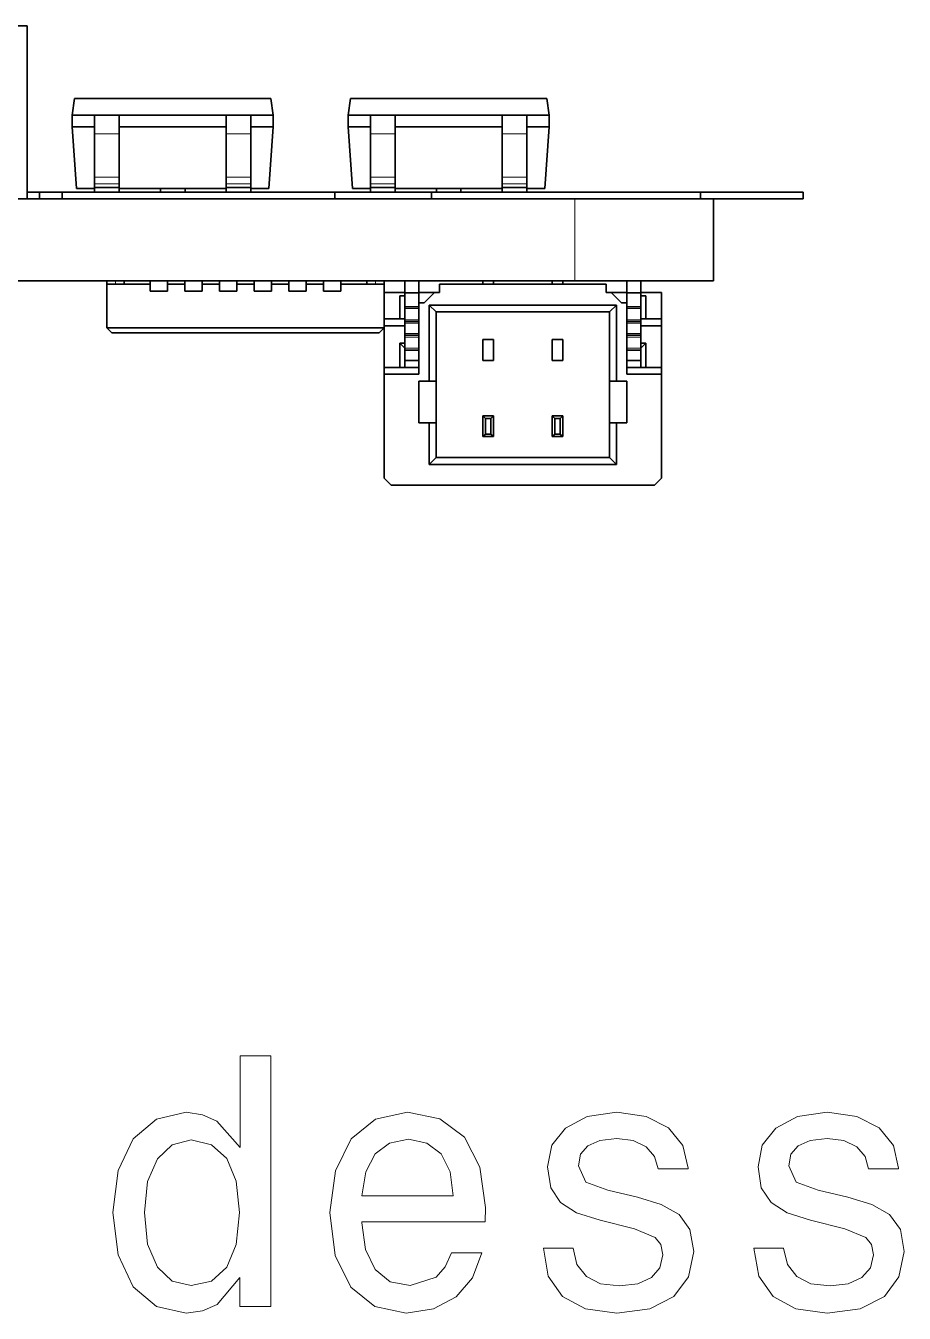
# Model space of a CAD drawing. Extents: x 487 to 800, y 314 to 605.
# Drawn here: x 600.8 to 613.47, y 449.32 to 467.91 of the extents above; entities that cross this region are included whole.
import ezdxf

# ---------------------------------------------------------------- set-up
doc = ezdxf.new("R2010")
doc.units = 0

msp = doc.modelspace()

# ---------------------------------------------------------------- linework, layer by layer
at = {"color": 7, "lineweight": 35, "ltscale": 0.4}
msp.add_line((584.817, 467.908), (600.817, 467.908), dxfattribs=at)
at = {"color": 7, "lineweight": 35, "ltscale": 0.0625}
for p, q in [((600.817, 467.908), (600.817, 465.408)), ((609.217, 463.777), (606.717, 463.777)), ((606.717, 461.677), (609.217, 461.677))]:
    msp.add_line(p, q, dxfattribs=at)
at = {"color": 7, "lineweight": 35, "ltscale": 0.006059}
for p, q in [((601.501, 466.858), (601.467, 466.618)), ((604.333, 466.858), (604.367, 466.618)), ((605.481, 466.858), (605.447, 466.618)), ((608.313, 466.858), (608.347, 466.618))]:
    msp.add_line(p, q, dxfattribs=at)
at = {"color": 7, "lineweight": 35, "ltscale": 0.070815}
for p, q in [((601.501, 466.858), (604.333, 466.858)), ((605.481, 466.858), (608.313, 466.858))]:
    msp.add_line(p, q, dxfattribs=at)
at = {"color": 7, "lineweight": 35, "ltscale": 0.00425}
for p, q in [((601.467, 466.618), (601.467, 466.448)), ((604.367, 466.618), (604.367, 466.448)), ((605.447, 466.618), (605.447, 466.448)), ((608.347, 466.618), (608.347, 466.448))]:
    msp.add_line(p, q, dxfattribs=at)
at = {"color": 7, "lineweight": 35, "ltscale": 0.008063}
for p, q in [((601.467, 466.618), (601.789, 466.618)), ((601.467, 466.448), (601.789, 466.448)), ((604.044, 466.618), (604.367, 466.618)), ((604.044, 466.448), (604.367, 466.448)), ((605.447, 466.618), (605.769, 466.618)), ((605.447, 466.448), (605.769, 466.448))]:
    msp.add_line(p, q, dxfattribs=at)
at = {"color": 7, "lineweight": 35, "ltscale": 0.022305}
for p, q in [((601.529, 465.558), (601.467, 466.448)), ((604.305, 465.558), (604.367, 466.448)), ((605.509, 465.558), (605.447, 466.448)), ((608.285, 465.558), (608.347, 466.448))]:
    msp.add_line(p, q, dxfattribs=at)
at = {"color": 7, "lineweight": 35, "ltscale": 0.008876}
for p, q in [((601.789, 466.618), (602.144, 466.618)), ((607.669, 466.618), (608.024, 466.618)), ((601.789, 465.572), (602.144, 465.572)), ((607.669, 465.572), (608.024, 465.572))]:
    msp.add_line(p, q, dxfattribs=at)
at = {"color": 7, "lineweight": 35, "ltscale": 0.00675}
for p, q in [((601.789, 466.348), (601.789, 466.618)), ((602.144, 466.348), (602.144, 466.618)), ((603.689, 466.348), (603.689, 466.618)), ((604.044, 466.618), (604.044, 466.348)), ((605.769, 466.348), (605.769, 466.618)), ((606.124, 466.348), (606.124, 466.618)), ((607.669, 466.348), (607.669, 466.618)), ((608.024, 466.618), (608.024, 466.348))]:
    msp.add_line(p, q, dxfattribs=at)
at = {"color": 7, "lineweight": 35, "ltscale": 0.038625}
for p, q in [((602.144, 466.618), (603.689, 466.618)), ((602.144, 466.448), (603.689, 466.448)), ((606.124, 466.618), (607.669, 466.618)), ((606.124, 466.448), (607.669, 466.448)), ((603.689, 465.558), (602.144, 465.558)), ((607.669, 465.558), (606.124, 465.558))]:
    msp.add_line(p, q, dxfattribs=at)
at = {"color": 7, "lineweight": 35, "ltscale": 0.008875}
for p, q in [((603.689, 466.618), (604.044, 466.618)), ((605.769, 466.618), (606.124, 466.618)), ((603.689, 465.572), (604.044, 465.572)), ((605.769, 465.572), (606.124, 465.572))]:
    msp.add_line(p, q, dxfattribs=at)
at = {"color": 7, "lineweight": 35, "ltscale": 0.008061}
for p, q in [((608.024, 466.618), (608.347, 466.618)), ((608.024, 466.448), (608.347, 466.448))]:
    msp.add_line(p, q, dxfattribs=at)
at = {"color": 7, "lineweight": 13, "ltscale": 0.008876}
for p, q in [((601.789, 466.348), (602.144, 466.348)), ((607.669, 466.348), (608.024, 466.348)), ((601.789, 465.724), (602.144, 465.724)), ((607.669, 465.724), (608.024, 465.724)), ((601.789, 465.627), (602.144, 465.627)), ((607.669, 465.627), (608.024, 465.627))]:
    msp.add_line(p, q, dxfattribs=at)
at = {"color": 7, "lineweight": 35, "ltscale": 0.015601}
for p, q in [((601.789, 466.348), (601.789, 465.724)), ((602.144, 466.348), (602.144, 465.724)), ((603.689, 466.348), (603.689, 465.724)), ((604.044, 466.348), (604.044, 465.724)), ((605.769, 466.348), (605.769, 465.724)), ((606.124, 466.348), (606.124, 465.724)), ((607.669, 466.348), (607.669, 465.724)), ((608.024, 466.348), (608.024, 465.724))]:
    msp.add_line(p, q, dxfattribs=at)
at = {"color": 7, "lineweight": 13, "ltscale": 0.008875}
for p, q in [((603.689, 466.348), (604.044, 466.348)), ((605.769, 466.348), (606.124, 466.348)), ((603.689, 465.724), (604.044, 465.724)), ((605.769, 465.724), (606.124, 465.724)), ((603.689, 465.627), (604.044, 465.627)), ((605.769, 465.627), (606.124, 465.627))]:
    msp.add_line(p, q, dxfattribs=at)
at = {"color": 7, "lineweight": 35, "ltscale": 0.002415}
for p, q in [((601.789, 465.724), (601.789, 465.627)), ((602.144, 465.724), (602.144, 465.627)), ((603.689, 465.724), (603.689, 465.627)), ((604.044, 465.724), (604.044, 465.627)), ((605.769, 465.724), (605.769, 465.627)), ((606.124, 465.724), (606.124, 465.627)), ((607.669, 465.724), (607.669, 465.627)), ((608.024, 465.724), (608.024, 465.627))]:
    msp.add_line(p, q, dxfattribs=at)
at = {"color": 7, "lineweight": 35, "ltscale": 0.00446}
msp.add_line((600.817, 465.508), (600.995, 465.508), dxfattribs=at)
at = {"color": 7, "lineweight": 35, "ltscale": 0.0025}
for p, q in [((600.995, 465.508), (600.995, 465.408)), ((601.323, 465.508), (601.323, 465.408)), ((605.255, 465.508), (605.255, 465.408)), ((606.647, 465.508), (606.647, 465.408)), ((610.53, 465.508), (610.53, 465.408)), ((612.01, 465.508), (612.01, 465.408)), ((609.667, 463.577), (609.667, 463.677)), ((609.967, 463.677), (609.967, 463.577)), ((606.267, 462.977), (606.267, 463.077)), ((609.467, 462.977), (609.467, 463.077)), ((609.667, 462.977), (609.667, 463.077))]:
    msp.add_line(p, q, dxfattribs=at)
at = {"color": 7, "lineweight": 35, "ltscale": 0.008202}
msp.add_line((600.995, 465.508), (601.323, 465.508), dxfattribs=at)
at = {"color": 7, "lineweight": 35, "ltscale": 0.0983}
msp.add_line((601.323, 465.508), (605.255, 465.508), dxfattribs=at)
at = {"color": 7, "lineweight": 35, "ltscale": 0.006506}
for p, q in [((601.789, 465.558), (601.529, 465.558)), ((604.305, 465.558), (604.044, 465.558)), ((608.285, 465.558), (608.024, 465.558))]:
    msp.add_line(p, q, dxfattribs=at)
at = {"color": 7, "lineweight": 35, "ltscale": 0.001379}
for p, q in [((601.789, 465.627), (601.789, 465.572)), ((602.144, 465.627), (602.144, 465.572)), ((603.689, 465.627), (603.689, 465.572)), ((604.044, 465.627), (604.044, 465.572)), ((605.769, 465.627), (605.769, 465.572)), ((606.124, 465.627), (606.124, 465.572)), ((607.669, 465.627), (607.669, 465.572)), ((608.024, 465.627), (608.024, 465.572))]:
    msp.add_line(p, q, dxfattribs=at)
at = {"color": 7, "lineweight": 35, "ltscale": 0.001605}
for p, q in [((601.789, 465.572), (601.789, 465.508)), ((602.144, 465.572), (602.144, 465.508)), ((603.689, 465.572), (603.689, 465.508)), ((604.044, 465.572), (604.044, 465.508)), ((605.769, 465.572), (605.769, 465.508)), ((606.124, 465.572), (606.124, 465.508)), ((607.669, 465.572), (607.669, 465.508)), ((608.024, 465.572), (608.024, 465.508))]:
    msp.add_line(p, q, dxfattribs=at)
at = {"color": 7, "lineweight": 35, "ltscale": 0.001244}
for p, q in [((602.739, 465.557), (602.739, 465.508)), ((603.094, 465.557), (603.094, 465.508)), ((606.719, 465.557), (606.719, 465.508)), ((607.074, 465.557), (607.074, 465.508))]:
    msp.add_line(p, q, dxfattribs=at)
at = {"color": 7, "lineweight": 35, "ltscale": 0.035001}
msp.add_line((605.247, 465.508), (606.647, 465.508), dxfattribs=at)
at = {"color": 7, "lineweight": 35, "ltscale": 0.006508}
msp.add_line((605.769, 465.558), (605.509, 465.558), dxfattribs=at)
at = {"color": 7, "lineweight": 35, "ltscale": 0.097087}
msp.add_line((606.647, 465.508), (610.53, 465.508), dxfattribs=at)
at = {"color": 7, "lineweight": 35, "ltscale": 0.037}
msp.add_line((610.53, 465.508), (612.01, 465.508), dxfattribs=at)
at = {"color": 7, "lineweight": 35}
for p, q in [((579.717, 465.408), (608.717, 465.408)), ((579.717, 464.228), (608.717, 464.228))]:
    msp.add_line(p, q, dxfattribs=at)
at = {"color": 7, "lineweight": 13, "ltscale": 0.0295}
msp.add_line((608.717, 465.408), (608.717, 464.228), dxfattribs=at)
at = {"color": 7, "lineweight": 35, "ltscale": 0.050002}
for p, q in [((610.717, 465.408), (608.717, 465.408)), ((610.717, 464.228), (608.717, 464.228))]:
    msp.add_line(p, q, dxfattribs=at)
at = {"color": 7, "lineweight": 35, "ltscale": 0.0295}
msp.add_line((610.717, 465.408), (610.717, 464.228), dxfattribs=at)
at = {"color": 7, "lineweight": 35, "ltscale": 0.032338}
msp.add_line((612.01, 465.408), (610.717, 465.408), dxfattribs=at)
at = {"color": 7, "lineweight": 35, "ltscale": 0.00375}
for p, q in [((601.966, 464.227), (601.966, 464.077)), ((602.592, 464.227), (602.592, 464.077)), ((602.842, 464.227), (602.842, 464.077)), ((603.092, 464.227), (603.092, 464.077)), ((603.342, 464.227), (603.342, 464.077)), ((603.592, 464.227), (603.592, 464.077)), ((603.842, 464.227), (603.842, 464.077)), ((604.092, 464.227), (604.092, 464.077)), ((604.342, 464.227), (604.342, 464.077)), ((604.592, 464.227), (604.592, 464.077)), ((604.842, 464.227), (604.842, 464.077)), ((605.092, 464.227), (605.092, 464.077)), ((605.342, 464.227), (605.342, 464.077)), ((605.968, 464.227), (605.968, 464.077)), ((606.267, 463.465), (606.267, 463.615)), ((609.467, 463.465), (609.467, 463.615)), ((609.667, 463.465), (609.667, 463.615)), ((606.267, 463.227), (606.267, 463.077)), ((606.467, 463.227), (606.467, 463.077)), ((609.467, 463.227), (609.467, 463.077)), ((609.667, 463.227), (609.667, 463.077))]:
    msp.add_line(p, q, dxfattribs=at)
at = {"color": 7, "lineweight": 35, "ltscale": 0.003125}
for p, q in [((601.967, 464.227), (602.092, 464.227)), ((602.092, 464.227), (602.217, 464.227)), ((605.717, 464.227), (605.842, 464.227)), ((605.842, 464.227), (605.967, 464.227)), ((601.967, 464.177), (602.092, 464.177)), ((602.217, 464.177), (602.092, 464.177)), ((605.842, 464.177), (605.717, 464.177)), ((605.842, 464.177), (605.967, 464.177))]:
    msp.add_line(p, q, dxfattribs=at)
at = {"color": 7, "lineweight": 13, "ltscale": 0.00125}
for p, q in [((602.092, 464.177), (602.092, 464.227)), ((605.842, 464.177), (605.842, 464.227))]:
    msp.add_line(p, q, dxfattribs=at)
at = {"color": 7, "lineweight": 35, "ltscale": 0.00125}
for p, q in [((602.217, 464.177), (602.217, 464.227)), ((602.217, 464.177), (602.217, 464.227)), ((602.217, 464.177), (602.217, 464.227)), ((602.217, 464.177), (602.217, 464.227)), ((602.217, 464.177), (602.217, 464.227)), ((602.217, 464.177), (602.217, 464.227)), ((605.717, 464.177), (605.717, 464.227)), ((607.392, 464.177), (607.392, 464.227)), ((607.542, 464.177), (607.542, 464.227)), ((608.392, 464.177), (608.392, 464.227)), ((608.542, 464.177), (608.542, 464.227))]:
    msp.add_line(p, q, dxfattribs=at)
at = {"color": 7, "lineweight": 35, "ltscale": 0.00625}
for p, q in [((602.592, 464.227), (602.842, 464.227)), ((602.842, 464.227), (603.092, 464.227)), ((603.092, 464.227), (603.342, 464.227)), ((603.342, 464.227), (603.592, 464.227)), ((603.592, 464.227), (603.842, 464.227)), ((603.842, 464.227), (604.092, 464.227)), ((604.092, 464.227), (604.342, 464.227)), ((604.342, 464.227), (604.592, 464.227)), ((604.592, 464.227), (604.842, 464.227)), ((604.842, 464.227), (605.092, 464.227)), ((605.092, 464.227), (605.342, 464.227)), ((602.592, 464.077), (602.842, 464.077)), ((602.842, 464.177), (603.092, 464.177)), ((603.092, 464.077), (603.342, 464.077)), ((603.342, 464.177), (603.592, 464.177)), ((603.592, 464.077), (603.842, 464.077)), ((603.842, 464.177), (604.092, 464.177)), ((604.092, 464.077), (604.342, 464.077)), ((604.342, 464.177), (604.592, 464.177)), ((604.592, 464.077), (604.842, 464.077)), ((604.842, 464.177), (605.092, 464.177)), ((605.092, 464.077), (605.342, 464.077)), ((609.667, 463.327), (609.667, 463.577))]:
    msp.add_line(p, q, dxfattribs=at)
at = {"color": 7, "lineweight": 35, "ltscale": 0.004375}
for p, q in [((606.267, 464.052), (606.267, 464.227)), ((606.467, 464.052), (606.467, 464.227)), ((609.467, 464.052), (609.467, 464.227)), ((609.667, 464.052), (609.667, 464.227))]:
    msp.add_line(p, q, dxfattribs=at)
at = {"color": 7, "lineweight": 35, "ltscale": 0.004999}
for p, q in [((606.267, 464.227), (606.467, 464.227)), ((606.267, 464.052), (606.467, 464.052)), ((606.267, 463.852), (606.467, 463.852)), ((606.267, 463.64), (606.467, 463.64)), ((606.267, 463.44), (606.467, 463.44)), ((606.267, 463.227), (606.467, 463.227)), ((606.267, 463.077), (606.467, 463.077)), ((606.267, 462.977), (606.467, 462.977))]:
    msp.add_line(p, q, dxfattribs=at)
at = {"color": 7, "lineweight": 35, "ltscale": 0.003749}
for p, q in [((607.542, 464.227), (607.392, 464.227)), ((608.542, 464.227), (608.392, 464.227)), ((607.542, 463.377), (607.392, 463.377)), ((607.542, 463.377), (607.392, 463.377)), ((608.542, 463.377), (608.392, 463.377)), ((608.542, 463.377), (608.392, 463.377)), ((607.392, 463.077), (607.542, 463.077)), ((607.392, 463.077), (607.542, 463.077)), ((608.392, 463.077), (608.542, 463.077)), ((608.392, 463.077), (608.542, 463.077)), ((609.317, 462.777), (609.467, 462.777)), ((607.392, 462.277), (607.542, 462.277)), ((608.392, 462.277), (608.542, 462.277)), ((609.467, 462.177), (609.317, 462.177)), ((607.542, 461.977), (607.392, 461.977)), ((607.392, 461.977), (607.542, 461.977)), ((608.542, 461.977), (608.392, 461.977)), ((608.392, 461.977), (608.542, 461.977))]:
    msp.add_line(p, q, dxfattribs=at)
at = {"color": 7, "lineweight": 35, "ltscale": 0.005}
for p, q in [((609.667, 464.227), (609.467, 464.227)), ((606.267, 464.052), (606.267, 463.852)), ((606.467, 464.052), (606.467, 463.852)), ((609.467, 464.052), (609.467, 463.852)), ((609.667, 464.052), (609.467, 464.052)), ((609.667, 464.052), (609.667, 463.852)), ((609.667, 463.852), (609.467, 463.852)), ((609.667, 463.64), (609.467, 463.64)), ((609.667, 463.44), (609.467, 463.44)), ((609.667, 463.227), (609.467, 463.227)), ((609.667, 463.077), (609.467, 463.077)), ((609.667, 462.977), (609.467, 462.977))]:
    msp.add_line(p, q, dxfattribs=at)
at = {"color": 7, "lineweight": 35, "ltscale": 0.015625}
msp.add_line((601.967, 464.177), (602.592, 464.177), dxfattribs=at)
at = {"color": 7, "lineweight": 35, "ltscale": 0.01575}
for p, q in [((601.967, 464.177), (601.967, 463.547)), ((605.965, 464.177), (605.965, 463.547))]:
    msp.add_line(p, q, dxfattribs=at)
at = {"color": 7, "lineweight": 35, "ltscale": 0.015576}
msp.add_line((605.342, 464.177), (605.965, 464.177), dxfattribs=at)
at = {"color": 7, "lineweight": 35, "ltscale": 0.002502}
msp.add_line((605.967, 464.177), (605.967, 464.077), dxfattribs=at)
at = {"color": 7, "lineweight": 35, "ltscale": 0.007501}
for p, q in [((606.267, 464.057), (605.967, 464.057)), ((605.967, 463.677), (606.267, 463.677)), ((606.267, 463.577), (605.967, 463.577))]:
    msp.add_line(p, q, dxfattribs=at)
at = {"color": 7, "lineweight": 35, "ltscale": 0.005626}
msp.add_line((606.692, 464.057), (606.467, 464.057), dxfattribs=at)
at = {"color": 7, "lineweight": 35, "ltscale": 0.005304}
for p, q in [((606.542, 463.907), (606.692, 464.057)), ((609.242, 464.057), (609.392, 463.907))]:
    msp.add_line(p, q, dxfattribs=at)
at = {"color": 7, "lineweight": 35, "ltscale": 0.001875}
for p, q in [((606.767, 464.057), (606.692, 464.057)), ((609.167, 464.057), (609.242, 464.057)), ((606.267, 464.007), (606.192, 464.007)), ((606.467, 463.907), (606.542, 463.907)), ((609.742, 464.007), (609.667, 464.007)), ((606.267, 463.327), (606.192, 463.327)), ((609.667, 463.252), (609.667, 463.327)), ((609.742, 463.327), (609.667, 463.327))]:
    msp.add_line(p, q, dxfattribs=at)
at = {"color": 7, "lineweight": 35, "ltscale": 0.059999}
msp.add_line((606.767, 464.177), (609.167, 464.177), dxfattribs=at)
at = {"color": 7, "lineweight": 35, "ltscale": 0.003}
for p, q in [((606.767, 464.057), (606.767, 464.177)), ((609.167, 464.057), (609.167, 464.177))]:
    msp.add_line(p, q, dxfattribs=at)
at = {"color": 7, "lineweight": 35, "ltscale": 0.005624}
msp.add_line((609.242, 464.057), (609.467, 464.057), dxfattribs=at)
at = {"color": 7, "lineweight": 35, "ltscale": 0.0075}
for p, q in [((609.667, 464.057), (609.967, 464.057)), ((609.667, 463.677), (609.967, 463.677)), ((609.967, 463.577), (609.667, 463.577)), ((607.392, 463.377), (607.392, 463.077)), ((607.392, 463.377), (607.392, 463.077)), ((607.542, 463.077), (607.542, 463.377)), ((607.542, 463.077), (607.542, 463.377)), ((608.392, 463.377), (608.392, 463.077)), ((608.392, 463.377), (608.392, 463.077)), ((608.542, 463.077), (608.542, 463.377)), ((608.542, 463.077), (608.542, 463.377)), ((607.392, 461.977), (607.392, 462.277)), ((607.542, 462.277), (607.542, 461.977)), ((607.542, 461.977), (607.542, 462.277)), ((608.392, 461.977), (608.392, 462.277)), ((608.542, 462.277), (608.542, 461.977)), ((608.542, 461.977), (608.542, 462.277))]:
    msp.add_line(p, q, dxfattribs=at)
at = {"color": 7, "lineweight": 35, "ltscale": 0.0095}
msp.add_line((609.967, 464.057), (609.967, 463.677), dxfattribs=at)
at = {"color": 7, "lineweight": 35, "ltscale": 0.00825}
for p, q in [((606.192, 464.007), (606.192, 463.677)), ((609.667, 464.007), (609.667, 463.677)), ((609.742, 463.677), (609.742, 464.007))]:
    msp.add_line(p, q, dxfattribs=at)
at = {"color": 7, "lineweight": 35, "ltscale": 0.000624847}
for p, q in [((606.267, 463.852), (606.267, 463.827)), ((609.467, 463.852), (609.467, 463.827)), ((609.667, 463.852), (609.667, 463.827)), ((606.267, 463.665), (606.267, 463.64)), ((609.467, 463.665), (609.467, 463.64)), ((609.667, 463.665), (609.667, 463.64)), ((606.267, 463.615), (606.267, 463.64)), ((606.267, 463.465), (606.267, 463.44)), ((609.467, 463.615), (609.467, 463.64)), ((609.467, 463.465), (609.467, 463.44)), ((609.667, 463.615), (609.667, 463.64)), ((609.667, 463.465), (609.667, 463.44))]:
    msp.add_line(p, q, dxfattribs=at)
at = {"color": 7, "lineweight": 35, "ltscale": 0.02575}
for p, q in [((606.467, 462.877), (606.467, 463.907)), ((609.467, 462.877), (609.467, 463.907))]:
    msp.add_line(p, q, dxfattribs=at)
at = {"color": 7, "lineweight": 35, "ltscale": 0.0275}
for p, q in [((606.617, 462.777), (606.617, 463.877)), ((609.317, 463.877), (609.317, 462.777))]:
    msp.add_line(p, q, dxfattribs=at)
at = {"color": 7, "lineweight": 35, "ltscale": 0.0675}
for p, q in [((606.617, 463.877), (609.317, 463.877)), ((609.317, 461.577), (606.617, 461.577))]:
    msp.add_line(p, q, dxfattribs=at)
at = {"color": 7, "lineweight": 35, "ltscale": 0.003535}
for p, q in [((606.717, 463.777), (606.617, 463.877)), ((606.617, 461.577), (606.717, 461.677)), ((609.867, 461.277), (609.967, 461.377))]:
    msp.add_line(p, q, dxfattribs=at)
at = {"color": 7, "lineweight": 35, "ltscale": 0.003536}
for p, q in [((609.217, 463.777), (609.317, 463.877)), ((609.317, 461.577), (609.217, 461.677)), ((605.967, 461.377), (606.067, 461.277))]:
    msp.add_line(p, q, dxfattribs=at)
at = {"color": 7, "lineweight": 35, "ltscale": 0.001874}
msp.add_line((609.392, 463.907), (609.467, 463.907), dxfattribs=at)
at = {"color": 7, "lineweight": 35, "ltscale": 0.004063}
for p, q in [((606.267, 463.665), (606.267, 463.827)), ((609.467, 463.665), (609.467, 463.827)), ((609.667, 463.665), (609.667, 463.827))]:
    msp.add_line(p, q, dxfattribs=at)
at = {"color": 7, "lineweight": 13, "ltscale": 0.004999}
for p, q in [((606.267, 463.827), (606.467, 463.827)), ((606.267, 463.665), (606.467, 463.665)), ((606.267, 463.615), (606.467, 463.615)), ((606.267, 463.465), (606.467, 463.465)), ((606.267, 463.415), (606.467, 463.415)), ((606.267, 463.252), (606.467, 463.252))]:
    msp.add_line(p, q, dxfattribs=at)
at = {"color": 7, "lineweight": 35, "ltscale": 0.025}
for p, q in [((606.717, 463.777), (606.717, 462.777)), ((609.217, 462.777), (609.217, 463.777))]:
    msp.add_line(p, q, dxfattribs=at)
at = {"color": 7, "lineweight": 13, "ltscale": 0.005}
for p, q in [((609.667, 463.827), (609.467, 463.827)), ((609.667, 463.665), (609.467, 463.665)), ((609.667, 463.615), (609.467, 463.615)), ((609.667, 463.465), (609.467, 463.465)), ((609.667, 463.415), (609.467, 463.415)), ((609.667, 463.252), (609.467, 463.252))]:
    msp.add_line(p, q, dxfattribs=at)
at = {"color": 7, "lineweight": 35, "ltscale": 0.099951}
msp.add_line((605.965, 463.547), (601.967, 463.547), dxfattribs=at)
at = {"color": 7, "lineweight": 35, "ltscale": 0.002475}
for p, q in [((602.037, 463.477), (601.967, 463.547)), ((605.895, 463.477), (605.965, 463.547))]:
    msp.add_line(p, q, dxfattribs=at)
at = {"color": 7, "lineweight": 35, "ltscale": 0.096451}
msp.add_line((602.037, 463.477), (605.895, 463.477), dxfattribs=at)
at = {"color": 7, "lineweight": 35, "ltscale": 0.01425}
msp.add_line((605.967, 463.547), (605.967, 462.977), dxfattribs=at)
at = {"color": 7, "lineweight": 35, "ltscale": 0.015}
for p, q in [((609.967, 463.577), (609.967, 462.977)), ((606.467, 462.177), (606.467, 462.777)), ((606.717, 462.177), (606.717, 462.777)), ((609.217, 462.777), (609.217, 462.177)), ((609.467, 462.777), (609.467, 462.177)), ((606.617, 461.577), (606.617, 462.177)), ((609.317, 462.177), (609.317, 461.577))]:
    msp.add_line(p, q, dxfattribs=at)
at = {"color": 7, "lineweight": 35, "ltscale": 0.00875}
for p, q in [((606.192, 463.327), (606.192, 462.977)), ((609.742, 462.977), (609.742, 463.327))]:
    msp.add_line(p, q, dxfattribs=at)
at = {"color": 7, "lineweight": 35, "ltscale": 0.002652}
for p, q in [((606.192, 463.327), (606.267, 463.252)), ((609.667, 463.252), (609.742, 463.327))]:
    msp.add_line(p, q, dxfattribs=at)
at = {"color": 7, "lineweight": 35, "ltscale": 0.00062561}
for p, q in [((606.267, 463.415), (606.267, 463.44)), ((609.467, 463.415), (609.467, 463.44)), ((609.667, 463.415), (609.667, 463.44)), ((606.267, 463.252), (606.267, 463.227)), ((609.467, 463.252), (609.467, 463.227)), ((609.667, 463.252), (609.667, 463.227))]:
    msp.add_line(p, q, dxfattribs=at)
at = {"color": 7, "lineweight": 35, "ltscale": 0.004062}
for p, q in [((606.267, 463.252), (606.267, 463.415)), ((609.467, 463.252), (609.467, 463.415)), ((609.667, 463.252), (609.667, 463.415))]:
    msp.add_line(p, q, dxfattribs=at)
at = {"color": 7, "lineweight": 35, "ltscale": 0.006876}
msp.add_line((609.667, 463.252), (609.667, 462.977), dxfattribs=at)
at = {"color": 7, "lineweight": 35, "ltscale": 0.002499}
for p, q in [((605.967, 462.877), (605.967, 462.977)), ((609.967, 462.977), (609.967, 462.877)), ((606.717, 462.777), (606.617, 462.777)), ((606.617, 462.177), (606.717, 462.177))]:
    msp.add_line(p, q, dxfattribs=at)
at = {"color": 7, "lineweight": 35, "ltscale": 0.0125}
for p, q in [((605.967, 462.977), (606.467, 462.977)), ((609.467, 462.977), (609.967, 462.977)), ((606.467, 462.877), (605.967, 462.877)), ((609.967, 462.877), (609.467, 462.877)), ((606.717, 462.177), (606.717, 461.677)), ((609.217, 461.677), (609.217, 462.177))]:
    msp.add_line(p, q, dxfattribs=at)
at = {"color": 7, "lineweight": 35, "ltscale": 0.0375}
for p, q in [((605.967, 461.377), (605.967, 462.877)), ((609.967, 461.377), (609.967, 462.877))]:
    msp.add_line(p, q, dxfattribs=at)
at = {"color": 7, "lineweight": 35, "ltscale": 0.003751}
for p, q in [((606.467, 462.777), (606.617, 462.777)), ((606.617, 462.177), (606.467, 462.177))]:
    msp.add_line(p, q, dxfattribs=at)
at = {"color": 7, "lineweight": 35, "ltscale": 0.002501}
for p, q in [((609.317, 462.777), (609.217, 462.777)), ((609.217, 462.177), (609.317, 462.177))]:
    msp.add_line(p, q, dxfattribs=at)
at = {"color": 7, "lineweight": 35, "ltscale": 0.001287}
for p, q in [((607.392, 462.277), (607.428, 462.241)), ((607.506, 462.241), (607.542, 462.277)), ((608.392, 462.277), (608.428, 462.241)), ((608.506, 462.241), (608.542, 462.277)), ((607.392, 461.977), (607.428, 462.013)), ((607.506, 462.013), (607.542, 461.977)), ((608.392, 461.977), (608.428, 462.013)), ((608.506, 462.013), (608.542, 461.977))]:
    msp.add_line(p, q, dxfattribs=at)
at = {"color": 7, "lineweight": 35, "ltscale": 0.00568}
for p, q in [((607.428, 462.241), (607.428, 462.013)), ((607.506, 462.013), (607.506, 462.241)), ((608.428, 462.241), (608.428, 462.013)), ((608.506, 462.013), (608.506, 462.241))]:
    msp.add_line(p, q, dxfattribs=at)
at = {"color": 7, "lineweight": 35, "ltscale": 0.00193}
for p, q in [((607.506, 462.241), (607.428, 462.241)), ((608.506, 462.241), (608.428, 462.241)), ((607.428, 462.013), (607.506, 462.013)), ((608.428, 462.013), (608.506, 462.013))]:
    msp.add_line(p, q, dxfattribs=at)
at = {"color": 7, "lineweight": 35, "ltscale": 0.095}
msp.add_line((606.067, 461.277), (609.867, 461.277), dxfattribs=at)
at = {"color": 7, "lineweight": 13}
for points in [[(603.886, 449.839), (603.886, 449.42), (604.33, 449.42), (604.33, 453.042), (603.891, 453.042), (603.891, 451.715), (603.553, 452.098), (603.346, 452.189), (603.109, 452.225), (602.681, 452.124), (602.348, 451.841), (602.131, 451.387), (602.055, 450.777), (602.131, 450.167), (602.348, 449.708), (602.681, 449.42), (603.109, 449.325), (603.346, 449.36), (603.558, 449.451)], [(605.646, 450.646), (607.421, 450.646), (607.426, 450.853), (607.346, 451.433), (607.124, 451.866), (606.771, 452.129), (606.302, 452.225), (605.843, 452.124), (605.49, 451.841), (605.263, 451.382), (605.182, 450.777), (605.258, 450.157), (605.485, 449.703), (605.833, 449.42), (606.286, 449.325), (606.68, 449.39), (607.003, 449.562), (607.24, 449.834), (607.376, 450.197), (606.937, 450.197), (606.846, 449.995), (606.715, 449.844), (606.342, 449.723), (606.054, 449.779), (605.838, 449.955), (605.696, 450.243), (605.646, 450.631)], [(609.62, 450.999), (609.191, 451.1), (608.874, 451.216), (608.768, 451.453), (608.798, 451.619), (608.904, 451.74), (609.075, 451.816), (609.322, 451.846), (609.56, 451.816), (609.746, 451.725), (609.867, 451.589), (609.918, 451.408), (610.351, 451.408), (610.351, 451.418), (610.276, 451.745), (610.069, 452.003), (609.746, 452.164), (609.322, 452.225), (608.894, 452.164), (608.581, 451.998), (608.384, 451.75), (608.324, 451.438), (608.369, 451.135), (608.51, 450.923), (608.742, 450.772), (609.08, 450.666), (609.575, 450.545), (609.877, 450.419), (609.958, 450.318), (609.988, 450.167), (609.943, 449.98), (609.822, 449.839), (609.625, 449.748), (609.363, 449.718), (609.085, 449.748), (608.884, 449.854), (608.747, 450.026), (608.692, 450.263), (608.263, 450.263), (608.334, 449.859), (608.541, 449.567), (608.869, 449.39), (609.322, 449.325), (609.797, 449.39), (610.144, 449.567), (610.356, 449.849), (610.432, 450.217), (610.376, 450.535), (610.22, 450.752), (609.963, 450.893)], [(612.656, 450.999), (612.227, 451.1), (611.91, 451.216), (611.804, 451.453), (611.834, 451.619), (611.94, 451.74), (612.111, 451.816), (612.358, 451.846), (612.596, 451.816), (612.782, 451.725), (612.903, 451.589), (612.954, 451.408), (613.387, 451.408), (613.387, 451.418), (613.312, 451.745), (613.105, 452.003), (612.782, 452.164), (612.358, 452.225), (611.93, 452.164), (611.617, 451.998), (611.42, 451.75), (611.36, 451.438), (611.405, 451.135), (611.547, 450.923), (611.779, 450.772), (612.116, 450.666), (612.611, 450.545), (612.913, 450.419), (612.994, 450.318), (613.024, 450.167), (612.979, 449.98), (612.858, 449.839), (612.661, 449.748), (612.399, 449.718), (612.121, 449.748), (611.92, 449.854), (611.784, 450.026), (611.728, 450.263), (611.299, 450.263), (611.37, 449.859), (611.577, 449.567), (611.905, 449.39), (612.358, 449.325), (612.833, 449.39), (613.181, 449.567), (613.392, 449.849), (613.468, 450.217), (613.412, 450.535), (613.256, 450.752), (612.999, 450.893)], [(603.185, 451.826), (603.477, 451.755), (603.699, 451.559), (603.83, 451.231), (603.881, 450.777), (603.83, 450.318), (603.699, 449.99), (603.477, 449.789), (603.185, 449.723), (602.907, 449.789), (602.696, 449.99), (602.554, 450.323), (602.509, 450.777), (602.554, 451.226), (602.696, 451.554), (602.907, 451.755)], [(605.646, 451.019), (605.701, 451.367), (605.838, 451.624), (606.044, 451.781), (606.317, 451.836), (606.584, 451.781), (606.791, 451.624), (606.917, 451.367), (606.962, 451.019)]]:
    msp.add_lwpolyline(points, close=True, dxfattribs=at)

doc.saveas('drawing.dxf')
